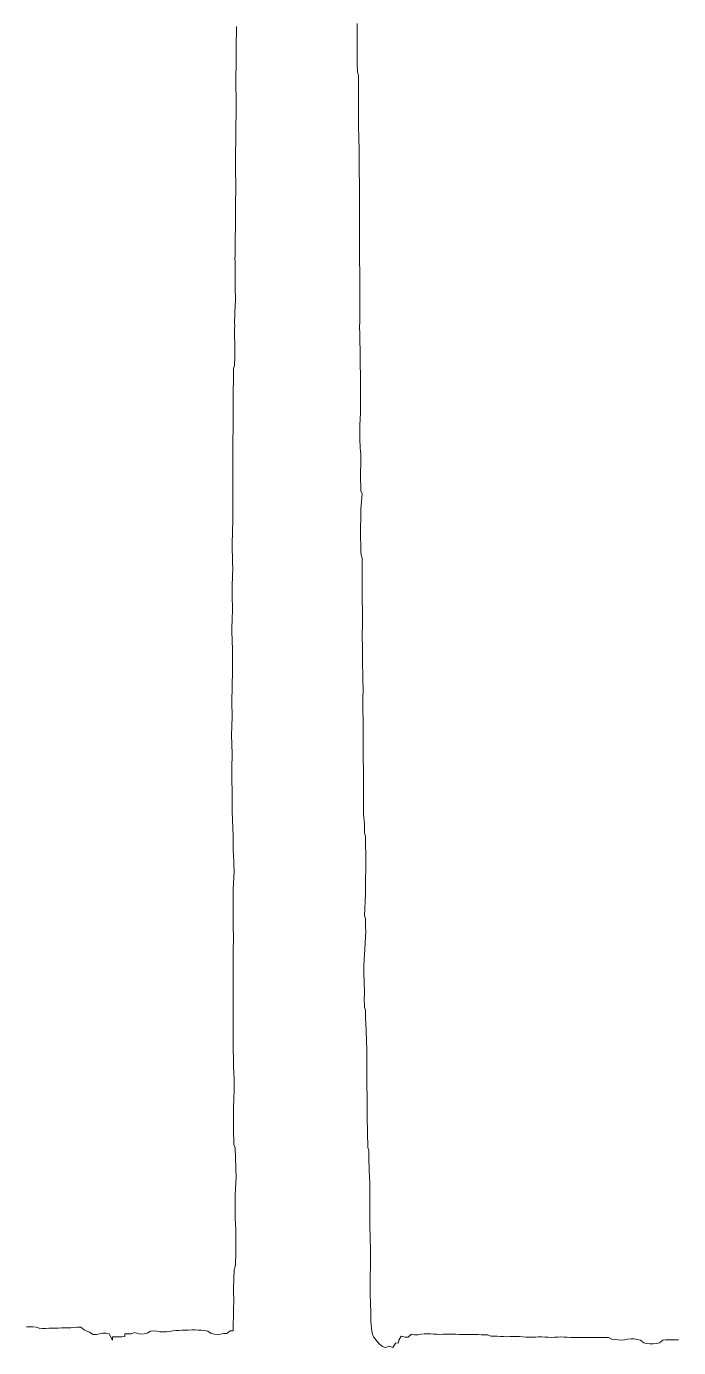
# Model space of a CAD drawing. Extents: x -16 to 11205, y -14909 to 147.
# Drawn here: x 53.54 to 58.05, y -2.31 to 6.84 of the extents above; entities that cross this region are included whole.
import ezdxf

# ---------------------------------------------------------------- set-up
doc = ezdxf.new("R2010")
doc.units = 0
doc.layers.get('0').update_dxf_attribs({"color": 1, "linetype": 'CONTINUOUS', "lineweight": 15, "true_color": 0xff0000})

msp = doc.modelspace()

# ---------------------------------------------------------------- linework, layer by layer
for p, q in [((54.991, 6.7783), (54.9907, 6.7571)), ((54.9912, 6.7995), (54.991, 6.7783)), ((54.9911, 6.8419), (54.9912, 6.8207)), ((54.9912, 6.8207), (54.9912, 6.7995)), ((55.827, 6.8418), (55.827, 6.863)), ((55.8271, 6.8206), (55.827, 6.8418)), ((55.8272, 6.7994), (55.8271, 6.8206)), ((55.8274, 6.7783), (55.8272, 6.7994)), ((55.8275, 6.7571), (55.8274, 6.7783)), ((54.9902, 6.736), (54.9899, 6.7148)), ((54.9899, 6.7148), (54.9899, 6.6937)), ((54.9899, 6.6937), (54.9901, 6.6725)), ((54.9907, 6.7571), (54.9902, 6.736)), ((55.827, 6.6724), (55.8274, 6.6935)), ((55.8274, 6.6935), (55.8275, 6.7147)), ((55.8276, 6.7359), (55.8275, 6.7571)), ((55.8275, 6.7147), (55.8276, 6.7359)), ((54.9903, 6.6089), (54.9897, 6.5877)), ((54.9901, 6.6725), (54.9904, 6.6513)), ((54.9905, 6.6301), (54.9903, 6.6089)), ((54.9904, 6.6513), (54.9905, 6.6301)), ((55.8269, 6.6512), (55.827, 6.6724)), ((55.827, 6.6301), (55.8269, 6.6512)), ((55.8274, 6.609), (55.827, 6.6301)), ((55.8279, 6.5879), (55.8274, 6.609)), ((54.9882, 6.5031), (54.9878, 6.482)), ((54.9884, 6.5242), (54.9882, 6.5031)), ((54.9886, 6.5454), (54.9884, 6.5242)), ((54.9891, 6.5665), (54.9886, 6.5454)), ((54.9897, 6.5877), (54.9891, 6.5665)), ((55.8285, 6.5667), (55.8279, 6.5879)), ((55.8291, 6.5456), (55.8285, 6.5667)), ((55.8298, 6.5244), (55.8291, 6.5456)), ((55.8368, 6.5028), (55.8298, 6.5244)), ((55.8373, 6.4817), (55.8368, 6.5028)), ((54.9878, 6.482), (54.9875, 6.4608)), ((54.9875, 6.4608), (54.9876, 6.4397)), ((54.9876, 6.4397), (54.9878, 6.4185)), ((54.9878, 6.4185), (54.9882, 6.3974)), ((55.8376, 6.4606), (55.8373, 6.4817)), ((55.8378, 6.4394), (55.8376, 6.4606)), ((55.8379, 6.4183), (55.8378, 6.4394)), ((55.8379, 6.3971), (55.8379, 6.4183)), ((54.9882, 6.3974), (54.9887, 6.3762)), ((54.9887, 6.3762), (54.989, 6.3551)), ((54.989, 6.3551), (54.9894, 6.3339)), ((54.9894, 6.3339), (54.9898, 6.3127)), ((55.8378, 6.376), (55.8379, 6.3971)), ((55.8378, 6.3548), (55.8378, 6.376)), ((55.8379, 6.3337), (55.8378, 6.3548)), ((55.8379, 6.3125), (55.8379, 6.3337)), ((54.9895, 6.2278), (54.9888, 6.2067)), ((54.9901, 6.249), (54.9895, 6.2278)), ((54.9898, 6.3127), (54.9901, 6.2915)), ((54.9901, 6.2915), (54.9903, 6.2703)), ((54.9903, 6.2703), (54.9901, 6.249)), ((55.8362, 6.2066), (55.8367, 6.2279)), ((55.8367, 6.2279), (55.8373, 6.2491)), ((55.8373, 6.2491), (55.8377, 6.2702)), ((55.8377, 6.2702), (55.8379, 6.2914)), ((55.8379, 6.2914), (55.8379, 6.3125)), ((54.988, 6.1432), (54.9879, 6.122)), ((54.9881, 6.1643), (54.988, 6.1432)), ((54.9884, 6.1855), (54.9881, 6.1643)), ((54.9888, 6.2067), (54.9884, 6.1855)), ((55.8362, 6.1854), (55.8362, 6.2066)), ((55.8366, 6.1642), (55.8362, 6.1854)), ((55.8372, 6.1429), (55.8366, 6.1642)), ((55.8377, 6.1218), (55.8372, 6.1429)), ((54.9871, 6.0585), (54.9867, 6.0374)), ((54.9874, 6.0797), (54.9871, 6.0585)), ((54.9877, 6.1008), (54.9874, 6.0797)), ((54.9879, 6.122), (54.9877, 6.1008)), ((55.838, 6.1006), (55.8377, 6.1218)), ((55.8384, 6.0794), (55.838, 6.1006)), ((55.839, 6.0582), (55.8384, 6.0794)), ((55.8396, 6.0371), (55.839, 6.0582)), ((54.9859, 5.9527), (54.9856, 5.9315)), ((54.986, 5.9739), (54.9859, 5.9527)), ((54.9861, 5.995), (54.986, 5.9739)), ((54.9863, 6.0162), (54.9861, 5.995)), ((54.9867, 6.0374), (54.9863, 6.0162)), ((55.8404, 6.0159), (55.8396, 6.0371)), ((55.8409, 5.9948), (55.8404, 6.0159)), ((55.8412, 5.9737), (55.8409, 5.9948)), ((55.8413, 5.9525), (55.8412, 5.9737)), ((55.8413, 5.9313), (55.8413, 5.9525)), ((54.9854, 5.9103), (54.9853, 5.8892)), ((54.9853, 5.8892), (54.9853, 5.868)), ((54.9853, 5.868), (54.9855, 5.8468)), ((54.9856, 5.9315), (54.9854, 5.9103)), ((55.8413, 5.9102), (55.8413, 5.9313)), ((55.8415, 5.889), (55.8413, 5.9102)), ((55.8418, 5.8678), (55.8415, 5.889)), ((55.8422, 5.8467), (55.8418, 5.8678)), ((54.9855, 5.8468), (54.9858, 5.8257)), ((54.9858, 5.8257), (54.9861, 5.8045)), ((54.9861, 5.8045), (54.9862, 5.7833)), ((54.9862, 5.7833), (54.9863, 5.7621)), ((55.8424, 5.8255), (55.8422, 5.8467)), ((55.8426, 5.8043), (55.8424, 5.8255)), ((55.8427, 5.7831), (55.8426, 5.8043)), ((55.8429, 5.762), (55.8427, 5.7831)), ((54.9863, 5.6774), (54.986, 5.6563)), ((54.9863, 5.7621), (54.9863, 5.741)), ((54.9863, 5.741), (54.9864, 5.7198)), ((54.9865, 5.6986), (54.9863, 5.6774)), ((54.9864, 5.7198), (54.9865, 5.6986)), ((55.8431, 5.7408), (55.8429, 5.762)), ((55.8433, 5.7196), (55.8431, 5.7408)), ((55.8433, 5.6985), (55.8433, 5.7196)), ((55.8434, 5.6773), (55.8433, 5.6985)), ((55.8434, 5.6561), (55.8434, 5.6773)), ((54.9852, 5.5928), (54.985, 5.5716)), ((54.9854, 5.6139), (54.9852, 5.5928)), ((54.9857, 5.6351), (54.9854, 5.6139)), ((54.986, 5.6563), (54.9857, 5.6351)), ((55.8431, 5.5926), (55.8434, 5.6138)), ((55.8431, 5.5715), (55.8431, 5.5926)), ((55.8435, 5.635), (55.8434, 5.6561)), ((55.8434, 5.6138), (55.8435, 5.635)), ((54.985, 5.5716), (54.9849, 5.5504)), ((54.9849, 5.5504), (54.9849, 5.5292)), ((54.9849, 5.5292), (54.9852, 5.5081)), ((54.9852, 5.5081), (54.9855, 5.4869)), ((55.8427, 5.4868), (55.8428, 5.5079)), ((55.8428, 5.5079), (55.8431, 5.5291)), ((55.8432, 5.5503), (55.8431, 5.5715)), ((55.8431, 5.5291), (55.8432, 5.5503)), ((54.9833, 5.4023), (54.983, 5.3811)), ((54.984, 5.4234), (54.9833, 5.4023)), ((54.9848, 5.4446), (54.984, 5.4234)), ((54.9854, 5.4657), (54.9848, 5.4446)), ((54.9855, 5.4869), (54.9854, 5.4657)), ((55.8429, 5.4656), (55.8427, 5.4868)), ((55.8434, 5.4444), (55.8429, 5.4656)), ((55.8439, 5.4232), (55.8434, 5.4444)), ((55.8438, 5.3809), (55.844, 5.4021)), ((55.844, 5.4021), (55.8439, 5.4232)), ((54.9824, 5.3176), (54.9822, 5.2964)), ((54.9827, 5.3388), (54.9824, 5.3176)), ((54.9829, 5.3599), (54.9827, 5.3388)), ((54.983, 5.3811), (54.9829, 5.3599)), ((55.8434, 5.3386), (55.8436, 5.3597)), ((55.8435, 5.3174), (55.8434, 5.3386)), ((55.8439, 5.2962), (55.8435, 5.3174)), ((55.8436, 5.3597), (55.8438, 5.3809)), ((54.9817, 5.2541), (54.9815, 5.2328)), ((54.9815, 5.2328), (54.9816, 5.2116)), ((54.982, 5.2753), (54.9817, 5.2541)), ((54.9822, 5.2964), (54.982, 5.2753)), ((55.8443, 5.275), (55.8439, 5.2962)), ((55.8446, 5.2539), (55.8443, 5.275)), ((55.8447, 5.2327), (55.8446, 5.2539)), ((55.8447, 5.2115), (55.8447, 5.2327)), ((54.9816, 5.2116), (54.9819, 5.1904)), ((54.9819, 5.1904), (54.9827, 5.1692)), ((54.9827, 5.1692), (54.9834, 5.1481)), ((54.9834, 5.1481), (54.9838, 5.127)), ((55.8448, 5.1904), (55.8447, 5.2115)), ((55.8451, 5.1692), (55.8448, 5.1904)), ((55.8454, 5.148), (55.8451, 5.1692)), ((55.8456, 5.1268), (55.8454, 5.148)), ((54.983, 5.0635), (54.9829, 5.0423)), ((54.9829, 5.0423), (54.9831, 5.0211)), ((54.9834, 5.0846), (54.983, 5.0635)), ((54.9838, 5.1058), (54.9834, 5.0846)), ((54.9838, 5.127), (54.9838, 5.1058)), ((55.8457, 5.1057), (55.8456, 5.1268)), ((55.8456, 5.0845), (55.8457, 5.1057)), ((55.8456, 5.0633), (55.8456, 5.0845)), ((55.8457, 5.0422), (55.8456, 5.0633)), ((55.846, 5.021), (55.8457, 5.0422)), ((54.9831, 5.0211), (54.9836, 4.9999)), ((54.9836, 4.9999), (54.9842, 4.9788)), ((54.9842, 4.9788), (54.9846, 4.9576)), ((54.9846, 4.9576), (54.9844, 4.9365)), ((55.8463, 4.9998), (55.846, 5.021)), ((55.8465, 4.9787), (55.8463, 4.9998)), ((55.8467, 4.9575), (55.8465, 4.9787)), ((55.847, 4.9363), (55.8467, 4.9575)), ((54.9812, 4.8731), (54.9802, 4.852)), ((54.9825, 4.8942), (54.9812, 4.8731)), ((54.9837, 4.9153), (54.9825, 4.8942)), ((54.9844, 4.9365), (54.9837, 4.9153)), ((55.8465, 4.8516), (55.8469, 4.8728)), ((55.8469, 4.8728), (55.8472, 4.8939)), ((55.8472, 4.9151), (55.847, 4.9363)), ((55.8472, 4.8939), (55.8472, 4.9151)), ((54.9793, 4.7671), (54.9791, 4.7459)), ((54.9795, 4.8307), (54.9792, 4.8095)), ((54.9792, 4.8095), (54.9792, 4.7883)), ((54.9792, 4.7883), (54.9793, 4.7671)), ((54.9802, 4.852), (54.9795, 4.8307)), ((55.8445, 4.7669), (55.845, 4.7881)), ((55.8446, 4.7457), (55.8445, 4.7669)), ((55.845, 4.7881), (55.8456, 4.8092)), ((55.8456, 4.8092), (55.8462, 4.8304)), ((55.8462, 4.8304), (55.8465, 4.8516)), ((54.9791, 4.7459), (54.979, 4.7247)), ((54.979, 4.7247), (54.979, 4.7035)), ((54.979, 4.7035), (54.9791, 4.6823)), ((54.9791, 4.6823), (54.9795, 4.6612)), ((55.8451, 4.7246), (55.8446, 4.7457)), ((55.8459, 4.7034), (55.8451, 4.7246)), ((55.8465, 4.6823), (55.8459, 4.7034)), ((55.847, 4.6611), (55.8465, 4.6823)), ((54.9795, 4.6612), (54.9798, 4.64)), ((54.9798, 4.64), (54.98, 4.6188)), ((54.98, 4.6188), (54.9801, 4.5977)), ((54.9801, 4.5977), (54.9801, 4.5766)), ((55.8472, 4.6399), (55.847, 4.6611)), ((55.8475, 4.6188), (55.8472, 4.6399)), ((55.8478, 4.5976), (55.8475, 4.6188)), ((55.8482, 4.5764), (55.8478, 4.5976)), ((54.9782, 4.4921), (54.9713, 4.4705)), ((54.9789, 4.5132), (54.9782, 4.4921)), ((54.9794, 4.5343), (54.9789, 4.5132)), ((54.9798, 4.5555), (54.9794, 4.5343)), ((54.9801, 4.5766), (54.9798, 4.5555)), ((55.8484, 4.5552), (55.8482, 4.5764)), ((55.8485, 4.5341), (55.8484, 4.5552)), ((55.8486, 4.5129), (55.8485, 4.5341)), ((55.8489, 4.4917), (55.8486, 4.5129)), ((55.8493, 4.4706), (55.8489, 4.4917)), ((54.9708, 4.4493), (54.9707, 4.4282)), ((54.9707, 4.4282), (54.9707, 4.407)), ((54.9707, 4.407), (54.9707, 4.3859)), ((54.9713, 4.4705), (54.9708, 4.4493)), ((55.8496, 4.4494), (55.8493, 4.4706)), ((55.8497, 4.4282), (55.8496, 4.4494)), ((55.8498, 4.407), (55.8497, 4.4282)), ((55.85, 4.3859), (55.8498, 4.407)), ((54.9694, 4.3224), (54.9692, 4.3012)), ((54.9699, 4.3435), (54.9694, 4.3224)), ((54.9704, 4.3647), (54.9699, 4.3435)), ((54.9707, 4.3859), (54.9704, 4.3647)), ((55.8503, 4.3647), (55.85, 4.3859)), ((55.8505, 4.3435), (55.8503, 4.3647)), ((55.8506, 4.3223), (55.8505, 4.3435)), ((55.8507, 4.3012), (55.8506, 4.3223)), ((54.969, 4.2165), (54.9685, 4.1954)), ((54.9693, 4.2377), (54.969, 4.2165)), ((54.9692, 4.3012), (54.9692, 4.2801)), ((54.9692, 4.2801), (54.9693, 4.2589)), ((54.9693, 4.2589), (54.9693, 4.2377)), ((55.8509, 4.28), (55.8507, 4.3012)), ((55.8511, 4.2588), (55.8509, 4.28)), ((55.8513, 4.2376), (55.8511, 4.2588)), ((55.8514, 4.2164), (55.8513, 4.2376)), ((55.8514, 4.1951), (55.8514, 4.2164)), ((54.968, 4.1531), (54.9679, 4.1319)), ((54.9679, 4.1319), (54.9679, 4.1107)), ((54.9682, 4.1742), (54.968, 4.1531)), ((54.9685, 4.1954), (54.9682, 4.1742)), ((55.8474, 4.1105), (55.8489, 4.1316)), ((55.8489, 4.1316), (55.8502, 4.1527)), ((55.8502, 4.1527), (55.851, 4.1739)), ((55.851, 4.1739), (55.8514, 4.1951)), ((54.9679, 4.1107), (54.9681, 4.0895)), ((54.9681, 4.0895), (54.9684, 4.0684)), ((54.9683, 4.0472), (54.9681, 4.026)), ((54.9684, 4.0684), (54.9683, 4.0472)), ((55.8458, 4.0471), (55.846, 4.0682)), ((55.8458, 4.0259), (55.8458, 4.0471)), ((55.846, 4.0682), (55.8464, 4.0894)), ((55.8464, 4.0894), (55.8474, 4.1105)), ((54.9666, 3.9413), (54.9663, 3.9202)), ((54.967, 3.9625), (54.9666, 3.9413)), ((54.9673, 3.9837), (54.967, 3.9625)), ((54.9677, 4.0048), (54.9673, 3.9837)), ((54.9681, 4.026), (54.9677, 4.0048)), ((55.8459, 4.0047), (55.8458, 4.0259)), ((55.846, 3.9836), (55.8459, 4.0047)), ((55.8465, 3.9624), (55.846, 3.9836)), ((55.8475, 3.9413), (55.8465, 3.9624)), ((55.8489, 3.9202), (55.8475, 3.9413)), ((54.9663, 3.9202), (54.9663, 3.899)), ((54.9663, 3.899), (54.9666, 3.8778)), ((54.9666, 3.8778), (54.9669, 3.8567)), ((54.9669, 3.8567), (54.9672, 3.8355)), ((55.8505, 3.8991), (55.8489, 3.9202)), ((55.8519, 3.878), (55.8505, 3.8991)), ((55.8526, 3.8567), (55.8519, 3.878)), ((55.8528, 3.8354), (55.8526, 3.8567)), ((54.9669, 3.7719), (54.9668, 3.7508)), ((54.9671, 3.7931), (54.9669, 3.7719)), ((54.9672, 3.8143), (54.9671, 3.7931)), ((54.9672, 3.8355), (54.9672, 3.8143)), ((55.8509, 3.7506), (55.8513, 3.7718)), ((55.8513, 3.7718), (55.8519, 3.7929)), ((55.8519, 3.7929), (55.8525, 3.8141)), ((55.8525, 3.8141), (55.8528, 3.8354)), ((54.9662, 3.6661), (54.9659, 3.6449)), ((54.9665, 3.6873), (54.9662, 3.6661)), ((54.9667, 3.7084), (54.9665, 3.6873)), ((54.9668, 3.7296), (54.9667, 3.7084)), ((54.9668, 3.7508), (54.9668, 3.7296)), ((55.8509, 3.7295), (55.8509, 3.7506)), ((55.8512, 3.7084), (55.8509, 3.7295)), ((55.8516, 3.6873), (55.8512, 3.7084)), ((55.8521, 3.6661), (55.8516, 3.6873)), ((55.853, 3.645), (55.8521, 3.6661)), ((54.9657, 3.6238), (54.9656, 3.6026)), ((54.9656, 3.6026), (54.9658, 3.5814)), ((54.9659, 3.6449), (54.9657, 3.6238)), ((54.9658, 3.5814), (54.9659, 3.5603)), ((55.8537, 3.6238), (55.853, 3.645)), ((55.8612, 3.6023), (55.8537, 3.6238)), ((55.8539, 3.4964), (55.8612, 3.6023)), ((54.9659, 3.5603), (54.9659, 3.5391)), ((54.9659, 3.5391), (54.9659, 3.5179)), ((54.9659, 3.5179), (54.9659, 3.4967)), ((54.9659, 3.4967), (54.9659, 3.4756)), ((55.8536, 3.4752), (55.8539, 3.4964)), ((54.9655, 3.3909), (54.9651, 3.3697)), ((54.9658, 3.412), (54.9655, 3.3909)), ((54.9659, 3.4332), (54.9658, 3.412)), ((54.9659, 3.4756), (54.966, 3.4544)), ((54.966, 3.4544), (54.9659, 3.4332)), ((55.8508, 3.3695), (55.8512, 3.3906)), ((55.8512, 3.3906), (55.8519, 3.4118)), ((55.8519, 3.4118), (55.8527, 3.4329)), ((55.8527, 3.4329), (55.8532, 3.4541)), ((55.8532, 3.4541), (55.8536, 3.4752)), ((54.9635, 3.3062), (54.9631, 3.285)), ((54.9641, 3.3274), (54.9635, 3.3062)), ((54.9646, 3.3485), (54.9641, 3.3274)), ((54.9651, 3.3697), (54.9646, 3.3485)), ((55.8507, 3.3484), (55.8508, 3.3695)), ((55.8508, 3.3273), (55.8507, 3.3484)), ((55.8511, 3.3061), (55.8508, 3.3273)), ((55.8516, 3.285), (55.8511, 3.3061)), ((54.9627, 3.2638), (54.9625, 3.2427)), ((54.9625, 3.2427), (54.9625, 3.2215)), ((54.9625, 3.2215), (54.9627, 3.2003)), ((54.9631, 3.285), (54.9627, 3.2638)), ((55.8525, 3.2639), (55.8516, 3.285)), ((55.8533, 3.2427), (55.8525, 3.2639)), ((55.8539, 3.2215), (55.8533, 3.2427)), ((55.8541, 3.2003), (55.8539, 3.2215)), ((54.9627, 3.2003), (54.9632, 3.1791)), ((54.9632, 3.1791), (54.9639, 3.1579)), ((54.9639, 3.1579), (54.9646, 3.1368)), ((54.9646, 3.1368), (54.9653, 3.1156)), ((54.9653, 3.1156), (54.9658, 3.0945)), ((55.8543, 3.1792), (55.8541, 3.2003)), ((55.8615, 3.1577), (55.8543, 3.1792)), ((55.8619, 3.1366), (55.8615, 3.1577)), ((55.8623, 3.1154), (55.8619, 3.1366)), ((55.8624, 3.0943), (55.8623, 3.1154)), ((54.9648, 3.031), (54.9639, 3.0098)), ((54.9654, 3.0521), (54.9648, 3.031)), ((54.9659, 3.0733), (54.9654, 3.0521)), ((54.9658, 3.0945), (54.9659, 3.0733)), ((55.8618, 3.0097), (55.8619, 3.0308)), ((55.8619, 3.0308), (55.862, 3.052)), ((55.862, 3.052), (55.8622, 3.0732)), ((55.8622, 3.0732), (55.8624, 3.0943)), ((54.9621, 2.9675), (54.9616, 2.9463)), ((54.9616, 2.9463), (54.9616, 2.9251)), ((54.9629, 2.9887), (54.9621, 2.9675)), ((54.9639, 3.0098), (54.9629, 2.9887)), ((55.8619, 2.9885), (55.8618, 3.0097)), ((55.862, 2.9673), (55.8619, 2.9885)), ((55.8619, 2.9249), (55.862, 2.9461)), ((55.862, 2.9461), (55.862, 2.9673)), ((54.9616, 2.9251), (54.9618, 2.9039)), ((54.9618, 2.9039), (54.9623, 2.8827)), ((54.9623, 2.8827), (54.9628, 2.8615)), ((54.9628, 2.8615), (54.9634, 2.8404)), ((54.9634, 2.8404), (54.9638, 2.8192)), ((55.8619, 2.9037), (55.8619, 2.9249)), ((55.862, 2.8825), (55.8619, 2.9037)), ((55.8623, 2.8613), (55.862, 2.8825)), ((55.8628, 2.8401), (55.8623, 2.8613)), ((55.8634, 2.8189), (55.8628, 2.8401)), ((54.9628, 2.7558), (54.962, 2.7347)), ((54.9635, 2.7769), (54.9628, 2.7558)), ((54.9639, 2.7981), (54.9635, 2.7769)), ((54.9638, 2.8192), (54.9639, 2.7981)), ((55.864, 2.7978), (55.8634, 2.8189)), ((55.8646, 2.7767), (55.864, 2.7978)), ((55.865, 2.7555), (55.8646, 2.7767)), ((55.865, 2.7344), (55.865, 2.7555)), ((54.9605, 2.6923), (54.96, 2.6711)), ((54.96, 2.6711), (54.96, 2.6499)), ((54.9612, 2.7135), (54.9605, 2.6923)), ((54.962, 2.7347), (54.9612, 2.7135)), ((55.8628, 2.6498), (55.8636, 2.671)), ((55.8636, 2.671), (55.8643, 2.6922)), ((55.8643, 2.6922), (55.8648, 2.7133)), ((55.8648, 2.7133), (55.865, 2.7344)), ((54.96, 2.6499), (54.9603, 2.6286)), ((54.9603, 2.6286), (54.9609, 2.6074)), ((54.9609, 2.6074), (54.9618, 2.5862)), ((54.9618, 2.5862), (54.9626, 2.5651)), ((54.9626, 2.5651), (54.9634, 2.5439)), ((55.8623, 2.6286), (55.8628, 2.6498)), ((55.8623, 2.6073), (55.8623, 2.6286)), ((55.8629, 2.5861), (55.8623, 2.6073)), ((55.864, 2.5649), (55.8629, 2.5861)), ((55.8648, 2.5437), (55.864, 2.5649)), ((54.9634, 2.5439), (54.964, 2.5228)), ((54.9641, 2.4805), (54.9639, 2.4593)), ((54.964, 2.5228), (54.9642, 2.5016)), ((54.9642, 2.5016), (54.9641, 2.4805)), ((55.8652, 2.5226), (55.8648, 2.5437)), ((55.865, 2.4803), (55.8651, 2.5015)), ((55.865, 2.4591), (55.865, 2.4803)), ((55.8651, 2.5015), (55.8652, 2.5226)), ((54.9639, 2.4593), (54.9637, 2.4381)), ((54.9637, 2.4381), (54.9637, 2.417)), ((54.9637, 2.417), (54.9639, 2.3958)), ((54.9639, 2.3958), (54.9641, 2.3747)), ((55.8652, 2.438), (55.865, 2.4591)), ((55.8653, 2.4168), (55.8652, 2.438)), ((55.8656, 2.3956), (55.8653, 2.4168)), ((55.8659, 2.3744), (55.8656, 2.3956)), ((54.9622, 2.29), (54.9616, 2.2689)), ((54.9629, 2.3112), (54.9622, 2.29)), ((54.9635, 2.3324), (54.9629, 2.3112)), ((54.9639, 2.3535), (54.9635, 2.3324)), ((54.9641, 2.3747), (54.9639, 2.3535)), ((55.8664, 2.3532), (55.8659, 2.3744)), ((55.8669, 2.3321), (55.8664, 2.3532)), ((55.8673, 2.3109), (55.8669, 2.3321)), ((55.8678, 2.2898), (55.8673, 2.3109)), ((55.8681, 2.2686), (55.8678, 2.2898)), ((54.9605, 2.2053), (54.9603, 2.1841)), ((54.9608, 2.2265), (54.9605, 2.2053)), ((54.961, 2.2477), (54.9608, 2.2265)), ((54.9616, 2.2689), (54.961, 2.2477)), ((55.8673, 2.1839), (55.8678, 2.2051)), ((55.8678, 2.2051), (55.8681, 2.2263)), ((55.8683, 2.2474), (55.8681, 2.2686)), ((55.8681, 2.2263), (55.8683, 2.2474)), ((54.9603, 2.1841), (54.9603, 2.1629)), ((54.9603, 2.1629), (54.9603, 2.1417)), ((54.9603, 2.1417), (54.9606, 2.1205)), ((54.9606, 2.1205), (54.9609, 2.0994)), ((55.8669, 2.1628), (55.8673, 2.1839)), ((55.8669, 2.1416), (55.8669, 2.1628)), ((55.8672, 2.1204), (55.8669, 2.1416)), ((55.8675, 2.0992), (55.8672, 2.1204)), ((54.9605, 2.0149), (54.9596, 1.9938)), ((54.9611, 2.036), (54.9605, 2.0149)), ((54.9609, 2.0994), (54.9612, 2.0782)), ((54.9614, 2.0571), (54.9611, 2.036)), ((54.9612, 2.0782), (54.9614, 2.0571)), ((55.8679, 2.078), (55.8675, 2.0992)), ((55.8682, 2.0569), (55.8679, 2.078)), ((55.8687, 2.0357), (55.8682, 2.0569)), ((55.8691, 2.0146), (55.8687, 2.0357)), ((55.8695, 1.9934), (55.8691, 2.0146)), ((54.9579, 1.9513), (54.9576, 1.93)), ((54.9576, 1.93), (54.9577, 1.9087)), ((54.9587, 1.9726), (54.9579, 1.9513)), ((54.9596, 1.9938), (54.9587, 1.9726)), ((55.8696, 1.9722), (55.8695, 1.9934)), ((55.8695, 1.9087), (55.8696, 1.9299)), ((55.8696, 1.951), (55.8696, 1.9722)), ((55.8696, 1.9299), (55.8696, 1.951)), ((54.9577, 1.9087), (54.9585, 1.8875)), ((54.9585, 1.8875), (54.9593, 1.8663)), ((54.9593, 1.8663), (54.9601, 1.8451)), ((54.9601, 1.8451), (54.9608, 1.824)), ((55.869, 1.8452), (55.8692, 1.8663)), ((55.869, 1.824), (55.869, 1.8452)), ((55.8692, 1.8663), (55.8694, 1.8875)), ((55.8694, 1.8875), (55.8695, 1.9087)), ((54.9611, 1.7607), (54.9606, 1.7395)), ((54.9608, 1.824), (54.9613, 1.8029)), ((54.9614, 1.7818), (54.9611, 1.7607)), ((54.9613, 1.8029), (54.9614, 1.7818)), ((55.869, 1.8028), (55.869, 1.824)), ((55.8692, 1.7817), (55.869, 1.8028)), ((55.8697, 1.7605), (55.8692, 1.7817)), ((55.8702, 1.7393), (55.8697, 1.7605)), ((54.96, 1.6972), (54.9599, 1.676)), ((54.9599, 1.676), (54.9599, 1.6548)), ((54.9599, 1.6548), (54.9601, 1.6336)), ((54.9602, 1.7184), (54.96, 1.6972)), ((54.9606, 1.7395), (54.9602, 1.7184)), ((55.8706, 1.7182), (55.8702, 1.7393)), ((55.8711, 1.697), (55.8706, 1.7182)), ((55.8715, 1.6758), (55.8711, 1.697)), ((55.8719, 1.6546), (55.8715, 1.6758)), ((55.8721, 1.6335), (55.8719, 1.6546)), ((54.9601, 1.6336), (54.9603, 1.6124)), ((54.9603, 1.6124), (54.9606, 1.5912)), ((54.9606, 1.5912), (54.9609, 1.5701)), ((54.9609, 1.5701), (54.9609, 1.5489)), ((55.8715, 1.5699), (55.8716, 1.5911)), ((55.8716, 1.5488), (55.8715, 1.5699)), ((55.8716, 1.5911), (55.8719, 1.6123)), ((55.8719, 1.6123), (55.8721, 1.6335)), ((54.9609, 1.5489), (54.9608, 1.5277)), ((54.9608, 1.5277), (54.9609, 1.5065)), ((54.9609, 1.5065), (54.9612, 1.4853)), ((54.9612, 1.4853), (54.9617, 1.4641)), ((55.8717, 1.5276), (55.8716, 1.5488)), ((55.8718, 1.5064), (55.8717, 1.5276)), ((55.8718, 1.4853), (55.8718, 1.5064)), ((55.872, 1.4641), (55.8718, 1.4853)), ((54.9617, 1.4641), (54.9622, 1.443)), ((54.9621, 1.4217), (54.9618, 1.4004)), ((54.9618, 1.4004), (54.9689, 1.2313)), ((54.9622, 1.443), (54.9621, 1.4217)), ((55.8711, 1.4006), (55.8717, 1.4217)), ((55.8714, 1.3795), (55.8711, 1.4006)), ((55.8733, 1.3584), (55.8714, 1.3795)), ((55.8717, 1.4217), (55.8721, 1.4429)), ((55.8721, 1.4429), (55.872, 1.4641)), ((55.8759, 1.3374), (55.8733, 1.3584)), ((55.8778, 1.3163), (55.8759, 1.3374)), ((55.8775, 1.2737), (55.8781, 1.295)), ((55.8781, 1.295), (55.8778, 1.3163)), ((54.9689, 1.2313), (54.9688, 1.2101)), ((54.9688, 1.2101), (54.9691, 1.189)), ((55.8773, 1.2525), (55.8775, 1.2737)), ((55.8843, 1.231), (55.8773, 1.2525)), ((55.8848, 1.2098), (55.8843, 1.231)), ((55.8854, 1.1887), (55.8848, 1.2098)), ((54.9691, 1.189), (54.9694, 1.1678)), ((54.9694, 1.1678), (54.9696, 1.1467)), ((54.9696, 1.1467), (54.9698, 1.1256)), ((54.9698, 1.1256), (54.9703, 1.1045)), ((54.9703, 1.1045), (54.9748, 0.977)), ((55.8859, 1.1675), (55.8854, 1.1887)), ((55.8863, 1.1464), (55.8859, 1.1675)), ((55.8868, 1.1252), (55.8863, 1.1464)), ((55.8872, 1.1041), (55.8868, 1.1252)), ((55.8875, 1.0829), (55.8872, 1.1041)), ((55.8872, 0.9984), (55.8875, 1.0195)), ((55.8878, 1.0618), (55.8875, 1.0829)), ((55.8875, 1.0195), (55.8878, 1.0407)), ((55.8878, 1.0407), (55.8878, 1.0618)), ((54.9727, 0.9346), (54.9714, 0.9135)), ((54.974, 0.9557), (54.9727, 0.9346)), ((54.9748, 0.977), (54.974, 0.9557)), ((55.8851, 0.9137), (55.8857, 0.9349)), ((55.8857, 0.9349), (55.8863, 0.9561)), ((55.8863, 0.9561), (55.8868, 0.9772)), ((55.8868, 0.9772), (55.8872, 0.9984)), ((54.9699, 0.8713), (54.9697, 0.8502)), ((54.9697, 0.8502), (54.9698, 0.829)), ((54.9698, 0.829), (54.9697, 0.8079)), ((54.9704, 0.8924), (54.9699, 0.8713)), ((54.9714, 0.9135), (54.9704, 0.8924)), ((55.8778, 0.6807), (55.8857, 0.8289)), ((55.8849, 0.8925), (55.8851, 0.9137)), ((55.8849, 0.8713), (55.8849, 0.8925)), ((55.8851, 0.8501), (55.8849, 0.8713)), ((55.8857, 0.8289), (55.8851, 0.8501)), ((54.9697, 0.7867), (54.9696, 0.7655)), ((54.9696, 0.7655), (54.9696, 0.7444)), ((54.9696, 0.7444), (54.9696, 0.7232)), ((54.9697, 0.8079), (54.9697, 0.7867)), ((54.9694, 0.702), (54.9692, 0.6809)), ((54.9692, 0.6809), (54.9692, 0.6597)), ((54.9692, 0.6597), (54.9694, 0.6385)), ((54.9696, 0.7232), (54.9694, 0.702)), ((55.8844, 0.6595), (55.8778, 0.6807)), ((55.8847, 0.6382), (55.8844, 0.6595)), ((54.9694, 0.6385), (54.9696, 0.6174)), ((54.9696, 0.6174), (54.9698, 0.5962)), ((54.9698, 0.5962), (54.97, 0.575)), ((54.97, 0.575), (54.9702, 0.5538)), ((54.9702, 0.5538), (54.9703, 0.5327)), ((55.8777, 0.4051), (55.8868, 0.5747)), ((55.8854, 0.617), (55.8847, 0.6382)), ((55.8861, 0.5958), (55.8854, 0.617)), ((55.8868, 0.5747), (55.8861, 0.5958)), ((54.9699, 0.4691), (54.9695, 0.4479)), ((54.9702, 0.4903), (54.9699, 0.4691)), ((54.9703, 0.5115), (54.9702, 0.4903)), ((54.9703, 0.5327), (54.9703, 0.5115)), ((54.9693, 0.4268), (54.9692, 0.4056)), ((54.9692, 0.4056), (54.9694, 0.3845)), ((54.9695, 0.4479), (54.9693, 0.4268)), ((54.9694, 0.3845), (54.9697, 0.3633)), ((55.8757, 0.3629), (55.8767, 0.384)), ((55.8767, 0.384), (55.8777, 0.4051)), ((54.9697, 0.2786), (54.9694, 0.2574)), ((54.9697, 0.3633), (54.97, 0.3421)), ((54.97, 0.2998), (54.9697, 0.2786)), ((54.97, 0.3421), (54.97, 0.3209)), ((54.97, 0.3209), (54.97, 0.2998)), ((55.874, 0.2996), (55.8742, 0.3207)), ((55.8741, 0.2785), (55.874, 0.2996)), ((55.8745, 0.2573), (55.8741, 0.2785)), ((55.8742, 0.3207), (55.8748, 0.3418)), ((55.8748, 0.3418), (55.8757, 0.3629)), ((54.9691, 0.2362), (54.9689, 0.2151)), ((54.9689, 0.2151), (54.969, 0.1939)), ((54.969, 0.1939), (54.9693, 0.1727)), ((54.9694, 0.2574), (54.9691, 0.2362)), ((55.8752, 0.2362), (55.8745, 0.2573)), ((55.876, 0.2151), (55.8752, 0.2362)), ((55.8767, 0.1939), (55.876, 0.2151)), ((55.8773, 0.1727), (55.8767, 0.1939)), ((54.9693, 0.1727), (54.9695, 0.1516)), ((54.9695, 0.1304), (54.9694, 0.1092)), ((54.9694, 0.1092), (54.9694, 0.088)), ((54.9695, 0.1516), (54.9695, 0.1304)), ((55.877, 0.1091), (55.8773, 0.1303)), ((55.8771, 0.088), (55.877, 0.1091)), ((55.8774, 0.1515), (55.8773, 0.1727)), ((55.8773, 0.1303), (55.8774, 0.1515)), ((54.9694, 0.088), (54.9695, 0.0669)), ((54.9695, 0.0669), (54.9697, 0.0457)), ((54.9697, 0.0033), (54.9696, -0.0178)), ((54.9697, 0.0457), (54.9697, 0.0245)), ((54.9697, 0.0245), (54.9697, 0.0033)), ((55.8774, 0.0668), (55.8771, 0.088)), ((55.8779, 0.0457), (55.8774, 0.0668)), ((55.8853, 0.0242), (55.8779, 0.0457)), ((55.8856, 0.003), (55.8853, 0.0242)), ((55.8859, -0.0182), (55.8856, 0.003)), ((54.9692, -0.0814), (54.9689, -0.1025)), ((54.9694, -0.0602), (54.9692, -0.0814)), ((54.9696, -0.039), (54.9694, -0.0602)), ((54.9696, -0.0178), (54.9696, -0.039)), ((55.8863, -0.0394), (55.8859, -0.0182)), ((55.8868, -0.0606), (55.8863, -0.0394)), ((55.8877, -0.0818), (55.8868, -0.0606)), ((55.8889, -0.1029), (55.8877, -0.0818)), ((54.9689, -0.1025), (54.9687, -0.1237)), ((54.9687, -0.1237), (54.9687, -0.1449)), ((54.9687, -0.1449), (54.9689, -0.166)), ((54.9689, -0.166), (54.9693, -0.1872)), ((55.8901, -0.124), (55.8889, -0.1029)), ((55.891, -0.1451), (55.8901, -0.124)), ((55.8917, -0.1662), (55.891, -0.1451)), ((55.8924, -0.1874), (55.8917, -0.1662)), ((54.9693, -0.1872), (54.9694, -0.2084)), ((54.9694, -0.2084), (54.9693, -0.2295)), ((54.9693, -0.2295), (54.9694, -0.2507)), ((54.9694, -0.2507), (54.9697, -0.2719)), ((54.9697, -0.2719), (54.9701, -0.293)), ((55.8932, -0.2085), (55.8924, -0.1874)), ((55.8938, -0.2297), (55.8932, -0.2085)), ((55.8941, -0.2508), (55.8938, -0.2297)), ((55.8943, -0.272), (55.8941, -0.2508)), ((55.8945, -0.2932), (55.8943, -0.272)), ((54.9701, -0.293), (54.9706, -0.3142)), ((54.9706, -0.3142), (54.9709, -0.3353)), ((54.9709, -0.3353), (54.9713, -0.3565)), ((54.9713, -0.3565), (54.9718, -0.3776)), ((55.8942, -0.3779), (55.8944, -0.3567)), ((55.8944, -0.3567), (55.8946, -0.3356)), ((55.8947, -0.3144), (55.8945, -0.2932)), ((55.8946, -0.3356), (55.8947, -0.3144)), ((54.9718, -0.3776), (54.9724, -0.3987)), ((54.9724, -0.3987), (54.9748, -0.4622)), ((55.8941, -0.3991), (55.8942, -0.3779)), ((55.8941, -0.4202), (55.8941, -0.3991)), ((55.8942, -0.4414), (55.8941, -0.4202)), ((55.8944, -0.4626), (55.8942, -0.4414)), ((54.9751, -0.5472), (54.9745, -0.5685)), ((54.9748, -0.4622), (54.9753, -0.4835)), ((54.9753, -0.526), (54.9751, -0.5472)), ((54.9753, -0.4835), (54.9754, -0.5047)), ((54.9754, -0.5047), (54.9753, -0.526)), ((55.8947, -0.4837), (55.8944, -0.4626)), ((55.8952, -0.5049), (55.8947, -0.4837)), ((55.8955, -0.5261), (55.8952, -0.5049)), ((55.8957, -0.5472), (55.8955, -0.5261)), ((55.8958, -0.5684), (55.8957, -0.5472)), ((54.9721, -0.632), (54.9714, -0.6531)), ((54.973, -0.6108), (54.9721, -0.632)), ((54.9738, -0.5897), (54.973, -0.6108)), ((54.9745, -0.5685), (54.9738, -0.5897)), ((55.8961, -0.5896), (55.8958, -0.5684)), ((55.8965, -0.6107), (55.8961, -0.5896)), ((55.8969, -0.6319), (55.8965, -0.6107)), ((55.8971, -0.6531), (55.8969, -0.6319)), ((54.971, -0.6742), (54.9708, -0.6954)), ((54.9708, -0.6954), (54.9708, -0.7165)), ((54.9708, -0.7165), (54.9708, -0.7377)), ((54.9714, -0.6531), (54.971, -0.6742)), ((55.8973, -0.6743), (55.8971, -0.6531)), ((55.8973, -0.6954), (55.8973, -0.6743)), ((55.8973, -0.7166), (55.8973, -0.6954)), ((55.8975, -0.7378), (55.8973, -0.7166)), ((54.9708, -0.7588), (54.9707, -0.78)), ((54.9707, -0.78), (54.9708, -0.8011)), ((54.9708, -0.7377), (54.9708, -0.7588)), ((54.9708, -0.8011), (54.9711, -0.8223)), ((54.9711, -0.8223), (54.9717, -0.8434)), ((55.8979, -0.7589), (55.8975, -0.7378)), ((55.8983, -0.7801), (55.8979, -0.7589)), ((55.8988, -0.8012), (55.8983, -0.7801)), ((55.8992, -0.8224), (55.8988, -0.8012)), ((55.8996, -0.8436), (55.8992, -0.8224)), ((54.9717, -0.8434), (54.9725, -0.8645)), ((54.9725, -0.8645), (54.9733, -0.8856)), ((54.9733, -0.8856), (54.9741, -0.9067)), ((54.9741, -0.9067), (54.9818, -0.9289)), ((55.9, -0.8647), (55.8996, -0.8436)), ((55.9004, -0.8859), (55.9, -0.8647)), ((55.9008, -0.9071), (55.9004, -0.8859)), ((55.9009, -0.9282), (55.9008, -0.9071)), ((54.9818, -0.9289), (54.9889, -1.1399)), ((55.9075, -0.9497), (55.9009, -0.9282)), ((55.9079, -0.9709), (55.9075, -0.9497)), ((55.9085, -0.9921), (55.9079, -0.9709)), ((55.9091, -1.0133), (55.9085, -0.9921)), ((55.9095, -1.0344), (55.9091, -1.0133)), ((55.9098, -1.0556), (55.9095, -1.0344)), ((55.9103, -1.0768), (55.9098, -1.0556)), ((55.9111, -1.098), (55.9103, -1.0768)), ((55.9122, -1.1191), (55.9111, -1.098)), ((54.9869, -1.1821), (54.9857, -1.2032)), ((54.988, -1.161), (54.9869, -1.1821)), ((54.9889, -1.1399), (54.988, -1.161)), ((55.9133, -1.1402), (55.9122, -1.1191)), ((55.9143, -1.1613), (55.9133, -1.1402)), ((55.9149, -1.1825), (55.9143, -1.1613)), ((55.9152, -1.2036), (55.9149, -1.1825)), ((54.9831, -1.2667), (54.9827, -1.288)), ((54.9837, -1.2455), (54.9831, -1.2667)), ((54.9846, -1.2243), (54.9837, -1.2455)), ((54.9857, -1.2032), (54.9846, -1.2243)), ((55.9153, -1.2248), (55.9152, -1.2036)), ((55.9155, -1.246), (55.9153, -1.2248)), ((55.9156, -1.2671), (55.9155, -1.246)), ((55.9156, -1.2883), (55.9156, -1.2671)), ((54.9823, -1.3517), (54.9822, -1.3729)), ((54.9822, -1.3729), (54.9825, -1.3942)), ((54.9825, -1.3304), (54.9823, -1.3517)), ((54.9827, -1.288), (54.9825, -1.3092)), ((54.9825, -1.3092), (54.9825, -1.3304)), ((55.9147, -1.373), (55.9148, -1.3518)), ((55.9148, -1.3942), (55.9147, -1.373)), ((55.9148, -1.3518), (55.915, -1.3306)), ((55.915, -1.3306), (55.9154, -1.3095)), ((55.9154, -1.3095), (55.9156, -1.2883)), ((54.9825, -1.3942), (54.9832, -1.4154)), ((54.9832, -1.4154), (54.9863, -1.5)), ((55.9151, -1.4153), (55.9148, -1.3942)), ((55.9155, -1.4365), (55.9151, -1.4153)), ((55.9159, -1.4577), (55.9155, -1.4365)), ((55.9163, -1.4788), (55.9159, -1.4577)), ((54.9863, -1.5), (54.9869, -1.5211)), ((54.9869, -1.5211), (54.9873, -1.5423)), ((54.9873, -1.5423), (54.9872, -1.5634)), ((55.9164, -1.5), (55.9163, -1.4788)), ((55.9165, -1.5212), (55.9164, -1.5)), ((55.9166, -1.5423), (55.9165, -1.5212)), ((55.9172, -1.5635), (55.9166, -1.5423)), ((54.987, -1.5846), (54.9869, -1.6057)), ((54.9869, -1.6057), (54.9873, -1.6269)), ((54.9872, -1.5634), (54.987, -1.5846)), ((54.9873, -1.6269), (54.9876, -1.648)), ((54.9876, -1.648), (54.9875, -1.6691)), ((55.918, -1.5846), (55.9172, -1.5635)), ((55.919, -1.6058), (55.918, -1.5846)), ((55.9197, -1.627), (55.919, -1.6058)), ((55.9201, -1.6482), (55.9197, -1.627)), ((54.9844, -1.7323), (54.9831, -1.7534)), ((54.9858, -1.7113), (54.9844, -1.7323)), ((54.9869, -1.6902), (54.9858, -1.7113)), ((54.9875, -1.6691), (54.9869, -1.6902)), ((55.919, -1.7541), (55.9193, -1.7329)), ((55.9193, -1.7329), (55.9195, -1.7118)), ((55.9195, -1.7118), (55.9199, -1.6906)), ((55.9199, -1.6906), (55.92, -1.6694)), ((55.92, -1.6694), (55.9201, -1.6482)), ((54.9741, -1.8177), (54.9732, -1.8388)), ((54.9748, -1.7966), (54.9741, -1.8177)), ((54.9757, -1.7755), (54.9748, -1.7966)), ((54.9831, -1.7534), (54.9757, -1.7755)), ((55.9181, -1.8388), (55.9183, -1.8176)), ((55.9183, -1.8176), (55.9186, -1.7964)), ((55.9186, -1.7964), (55.9188, -1.7753)), ((55.9188, -1.7753), (55.919, -1.7541)), ((54.9716, -1.881), (54.9712, -1.9021)), ((54.9712, -1.9021), (54.9713, -1.9233)), ((54.9724, -1.8599), (54.9716, -1.881)), ((54.9732, -1.8388), (54.9724, -1.8599)), ((55.9178, -1.8811), (55.9179, -1.8599)), ((55.9179, -1.9023), (55.9178, -1.8811)), ((55.9179, -1.8599), (55.9181, -1.8388)), ((55.9181, -1.9234), (55.9179, -1.9023)), ((54.9725, -1.9655), (54.9692, -2.1774)), ((54.9713, -1.9233), (54.9719, -1.9444)), ((54.9719, -1.9444), (54.9725, -1.9655)), ((55.9183, -1.9446), (55.9181, -1.9234)), ((55.9186, -1.9657), (55.9183, -1.9446)), ((55.9191, -1.9869), (55.9186, -1.9657)), ((55.9199, -2.008), (55.9191, -1.9869)), ((55.9208, -2.0291), (55.9199, -2.008)), ((55.9217, -2.0503), (55.9208, -2.0291)), ((55.9223, -2.0715), (55.9217, -2.0503)), ((55.9222, -2.1138), (55.9224, -2.0927)), ((55.9224, -2.0927), (55.9223, -2.0715)), ((53.5598, -2.1694), (53.5373, -2.1696)), ((53.5822, -2.17), (53.5598, -2.1694)), ((53.6039, -2.1736), (53.5822, -2.17)), ((53.6252, -2.1787), (53.6039, -2.1736)), ((53.647, -2.1819), (53.6252, -2.1787)), ((53.6693, -2.1814), (53.647, -2.1819)), ((53.6915, -2.1795), (53.6693, -2.1814)), ((53.7136, -2.1788), (53.6915, -2.1795)), ((53.7356, -2.1791), (53.7136, -2.1788)), ((53.7576, -2.179), (53.7356, -2.1791)), ((53.7796, -2.1779), (53.7576, -2.179)), ((53.8016, -2.1771), (53.7796, -2.1779)), ((53.8237, -2.1768), (53.8016, -2.1771)), ((53.8457, -2.1762), (53.8237, -2.1768)), ((53.8679, -2.1743), (53.8457, -2.1762)), ((53.8905, -2.1724), (53.8679, -2.1743)), ((53.9128, -2.1734), (53.8905, -2.1724)), ((53.9369, -2.1908), (53.9128, -2.1734)), ((53.9554, -2.1995), (53.9369, -2.1908)), ((54.5724, -2.1967), (54.5507, -2.1988)), ((54.5943, -2.1953), (54.5724, -2.1967)), ((54.6164, -2.1941), (54.5943, -2.1953)), ((54.6384, -2.193), (54.6164, -2.1941)), ((54.6606, -2.1924), (54.6384, -2.193)), ((54.6829, -2.1921), (54.6606, -2.1924)), ((54.7052, -2.1921), (54.6829, -2.1921)), ((54.7274, -2.1926), (54.7052, -2.1921)), ((54.7496, -2.1938), (54.7274, -2.1926)), ((54.7715, -2.1961), (54.7496, -2.1938)), ((54.7927, -2.1999), (54.7715, -2.1961)), ((54.9692, -2.1774), (54.9692, -2.1985)), ((55.9215, -2.1349), (55.9222, -2.1138)), ((55.93, -2.2012), (55.9215, -2.1349)), ((53.9744, -2.208), (53.9554, -2.1995)), ((53.9991, -2.2238), (53.9744, -2.208)), ((54.0217, -2.2231), (53.9991, -2.2238)), ((54.044, -2.2187), (54.0217, -2.2231)), ((54.0663, -2.2141), (54.044, -2.2187)), ((54.089, -2.2132), (54.0663, -2.2141)), ((54.1105, -2.2179), (54.089, -2.2132)), ((54.1321, -2.2619), (54.1105, -2.2179)), ((54.1325, -2.2395), (54.1321, -2.2619)), ((54.1542, -2.2408), (54.1325, -2.2395)), ((54.1762, -2.2408), (54.1542, -2.2408)), ((54.1982, -2.2408), (54.1762, -2.2408)), ((54.2181, -2.2363), (54.1982, -2.2408)), ((54.2197, -2.2183), (54.2181, -2.2363)), ((54.2423, -2.2196), (54.2197, -2.2183)), ((54.2643, -2.2196), (54.2423, -2.2196)), ((54.2863, -2.2108), (54.2643, -2.2196)), ((54.3084, -2.2169), (54.2863, -2.2108)), ((54.3304, -2.2207), (54.3084, -2.2169)), ((54.3524, -2.2195), (54.3304, -2.2207)), ((54.3738, -2.2144), (54.3524, -2.2195)), ((54.3966, -2.1995), (54.3738, -2.2144)), ((54.4185, -2.1984), (54.3966, -2.1995)), ((54.4405, -2.2008), (54.4185, -2.1984)), ((54.4625, -2.2043), (54.4405, -2.2008)), ((54.4848, -2.206), (54.4625, -2.2043)), ((54.5071, -2.2047), (54.4848, -2.206)), ((54.5291, -2.2017), (54.5071, -2.2047)), ((54.5507, -2.1988), (54.5291, -2.2017)), ((54.8159, -2.216), (54.7927, -2.1999)), ((54.8368, -2.2214), (54.8159, -2.216)), ((54.859, -2.2237), (54.8368, -2.2214)), ((54.8812, -2.2211), (54.859, -2.2237)), ((54.9028, -2.2168), (54.8812, -2.2211)), ((54.9247, -2.2169), (54.9028, -2.2168)), ((54.9472, -2.1985), (54.9247, -2.2169)), ((54.9692, -2.1985), (54.9472, -2.1985)), ((55.9344, -2.2216), (55.93, -2.2012)), ((55.9405, -2.24), (55.9344, -2.2216)), ((55.9585, -2.2639), (55.9405, -2.24)), ((55.9794, -2.2873), (55.9585, -2.2639)), ((56.0031, -2.3078), (55.9794, -2.2873)), ((56.0928, -2.2834), (56.0741, -2.314)), ((56.1132, -2.2815), (56.0928, -2.2834)), ((56.1164, -2.2639), (56.1132, -2.2815)), ((56.1326, -2.2352), (56.1164, -2.2639)), ((56.1589, -2.2411), (56.1326, -2.2352)), ((56.1809, -2.2411), (56.1589, -2.2411)), ((56.2031, -2.2221), (56.1809, -2.2411)), ((56.2252, -2.2256), (56.2031, -2.2221)), ((56.2473, -2.2247), (56.2252, -2.2256)), ((56.2692, -2.2215), (56.2473, -2.2247)), ((56.291, -2.2189), (56.2692, -2.2215)), ((56.313, -2.2183), (56.291, -2.2189)), ((56.3351, -2.2191), (56.313, -2.2183)), ((56.3571, -2.2204), (56.3351, -2.2191)), ((56.3791, -2.2217), (56.3571, -2.2204)), ((56.4012, -2.2225), (56.3791, -2.2217)), ((56.4232, -2.2222), (56.4012, -2.2225)), ((56.4453, -2.2214), (56.4232, -2.2222)), ((56.4673, -2.2209), (56.4453, -2.2214)), ((56.4893, -2.2208), (56.4673, -2.2209)), ((56.5113, -2.2215), (56.4893, -2.2208)), ((56.5333, -2.2225), (56.5113, -2.2215)), ((56.5553, -2.2235), (56.5333, -2.2225)), ((56.5774, -2.2237), (56.5553, -2.2235)), ((56.5994, -2.2234), (56.5774, -2.2237)), ((56.6214, -2.2231), (56.5994, -2.2234)), ((56.6434, -2.2232), (56.6214, -2.2231)), ((56.6654, -2.2239), (56.6434, -2.2232)), ((56.6874, -2.2248), (56.6654, -2.2239)), ((56.7095, -2.2254), (56.6874, -2.2248)), ((56.7315, -2.2256), (56.7095, -2.2254)), ((56.7539, -2.2348), (56.7315, -2.2256)), ((56.776, -2.2348), (56.7539, -2.2348)), ((56.798, -2.2355), (56.776, -2.2348)), ((56.82, -2.2369), (56.798, -2.2355)), ((56.8419, -2.2382), (56.82, -2.2369)), ((56.8639, -2.2386), (56.8419, -2.2382)), ((56.8859, -2.238), (56.8639, -2.2386)), ((56.908, -2.2374), (56.8859, -2.238)), ((56.9301, -2.2374), (56.908, -2.2374)), ((56.9521, -2.238), (56.9301, -2.2374)), ((56.9741, -2.2394), (56.9521, -2.238)), ((56.996, -2.241), (56.9741, -2.2394)), ((57.018, -2.242), (56.996, -2.241)), ((57.0401, -2.242), (57.018, -2.242)), ((57.0621, -2.2412), (57.0401, -2.242)), ((57.0841, -2.2403), (57.0621, -2.2412)), ((57.1062, -2.2404), (57.0841, -2.2403)), ((57.1282, -2.2415), (57.1062, -2.2404)), ((57.1502, -2.2429), (57.1282, -2.2415)), ((57.1722, -2.2434), (57.1502, -2.2429)), ((57.1943, -2.2426), (57.1722, -2.2434)), ((57.2163, -2.2414), (57.1943, -2.2426)), ((57.2384, -2.2408), (57.2163, -2.2414)), ((57.2604, -2.2413), (57.2384, -2.2408)), ((57.2823, -2.2427), (57.2604, -2.2413)), ((57.3043, -2.2442), (57.2823, -2.2427)), ((57.3264, -2.245), (57.3043, -2.2442)), ((57.3485, -2.2445), (57.3264, -2.245)), ((57.3705, -2.2435), (57.3485, -2.2445)), ((57.3925, -2.2432), (57.3705, -2.2435)), ((57.4145, -2.2439), (57.3925, -2.2432)), ((57.4366, -2.2449), (57.4145, -2.2439)), ((57.4586, -2.245), (57.4366, -2.2449)), ((57.4807, -2.2443), (57.4586, -2.245)), ((57.5027, -2.2438), (57.4807, -2.2443)), ((57.5247, -2.2438), (57.5027, -2.2438)), ((57.5466, -2.2439), (57.5247, -2.2438)), ((57.5685, -2.2445), (57.5466, -2.2439)), ((57.5915, -2.2561), (57.5685, -2.2445)), ((57.6132, -2.2591), (57.5915, -2.2561)), ((57.635, -2.2616), (57.6132, -2.2591)), ((57.6569, -2.2619), (57.635, -2.2616)), ((57.6789, -2.2597), (57.6569, -2.2619)), ((57.7009, -2.2564), (57.6789, -2.2597)), ((57.7234, -2.2541), (57.7009, -2.2564)), ((57.7461, -2.2545), (57.7234, -2.2541)), ((57.7681, -2.258), (57.7461, -2.2545)), ((57.7889, -2.2632), (57.7681, -2.258)), ((57.8121, -2.2804), (57.7889, -2.2632)), ((57.8328, -2.2857), (57.8121, -2.2804)), ((57.8547, -2.289), (57.8328, -2.2857)), ((57.8775, -2.2891), (57.8547, -2.289)), ((57.8996, -2.2859), (57.8775, -2.2891)), ((57.9207, -2.2809), (57.8996, -2.2859)), ((57.9436, -2.2638), (57.9207, -2.2809)), ((57.9652, -2.2616), (57.9436, -2.2638)), ((57.9872, -2.2608), (57.9652, -2.2616)), ((58.0092, -2.2608), (57.9872, -2.2608)), ((58.0313, -2.2608), (58.0092, -2.2608)), ((58.0533, -2.2609), (58.0313, -2.2608)), ((56.0245, -2.3142), (56.0031, -2.3078)), ((56.0488, -2.3046), (56.0245, -2.3142)), ((56.0741, -2.314), (56.0488, -2.3046))]:
    msp.add_line(p, q)

doc.saveas('drawing.dxf')
